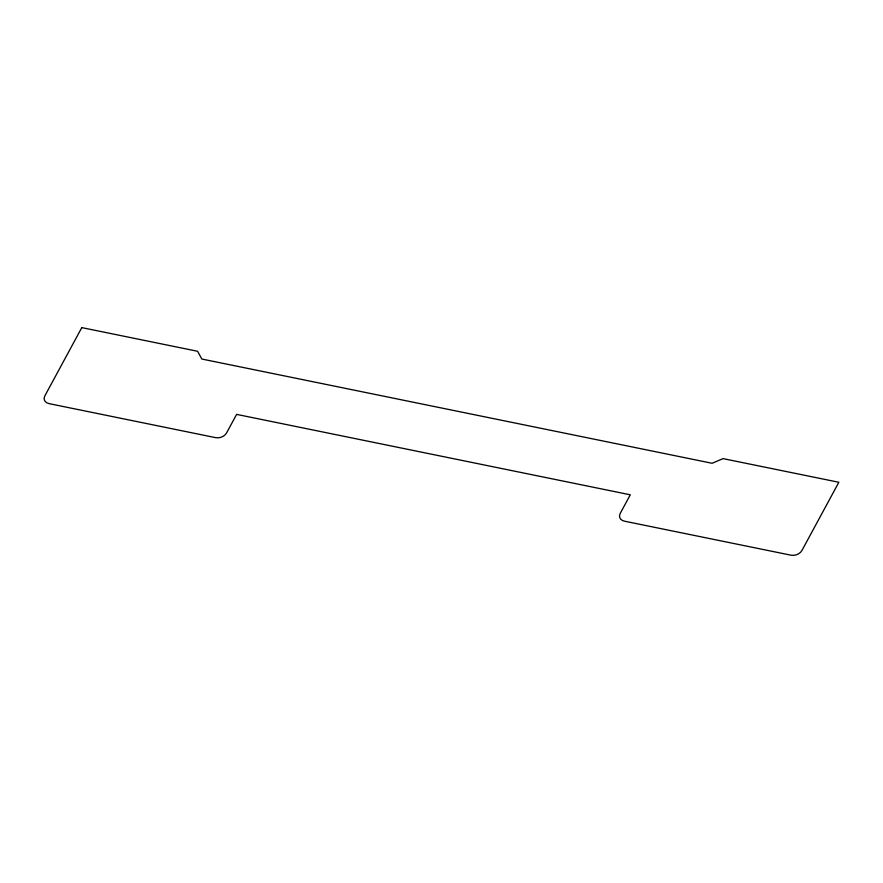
<?xml version="1.0" encoding="UTF-8"?>
<svg xmlns="http://www.w3.org/2000/svg" width="883" height="883" viewBox="0 0 883 883"><rect width="100%" height="100%" fill="white"/><g stroke="black" fill="none" stroke-linecap="round" stroke-linejoin="round"><path stroke-width="1.32" d="M81.799 327.615L44.856 395.871A8.444 6.181 -16.7 0 0 49.073 403.63L215.618 437.648A8.444 6.181 -16.7 0 0 226.545 432.99L236.622 414.381L630.285 494.8L620.219 513.409A8.444 6.181 -16.7 0 0 624.424 521.169L790.98 555.186A8.444 6.181 -16.7 0 0 801.907 550.528L838.85 482.273L723.056 458.619L712.117 463.277L201.81 359.028L197.604 351.279L81.799 327.615"/></g></svg>
